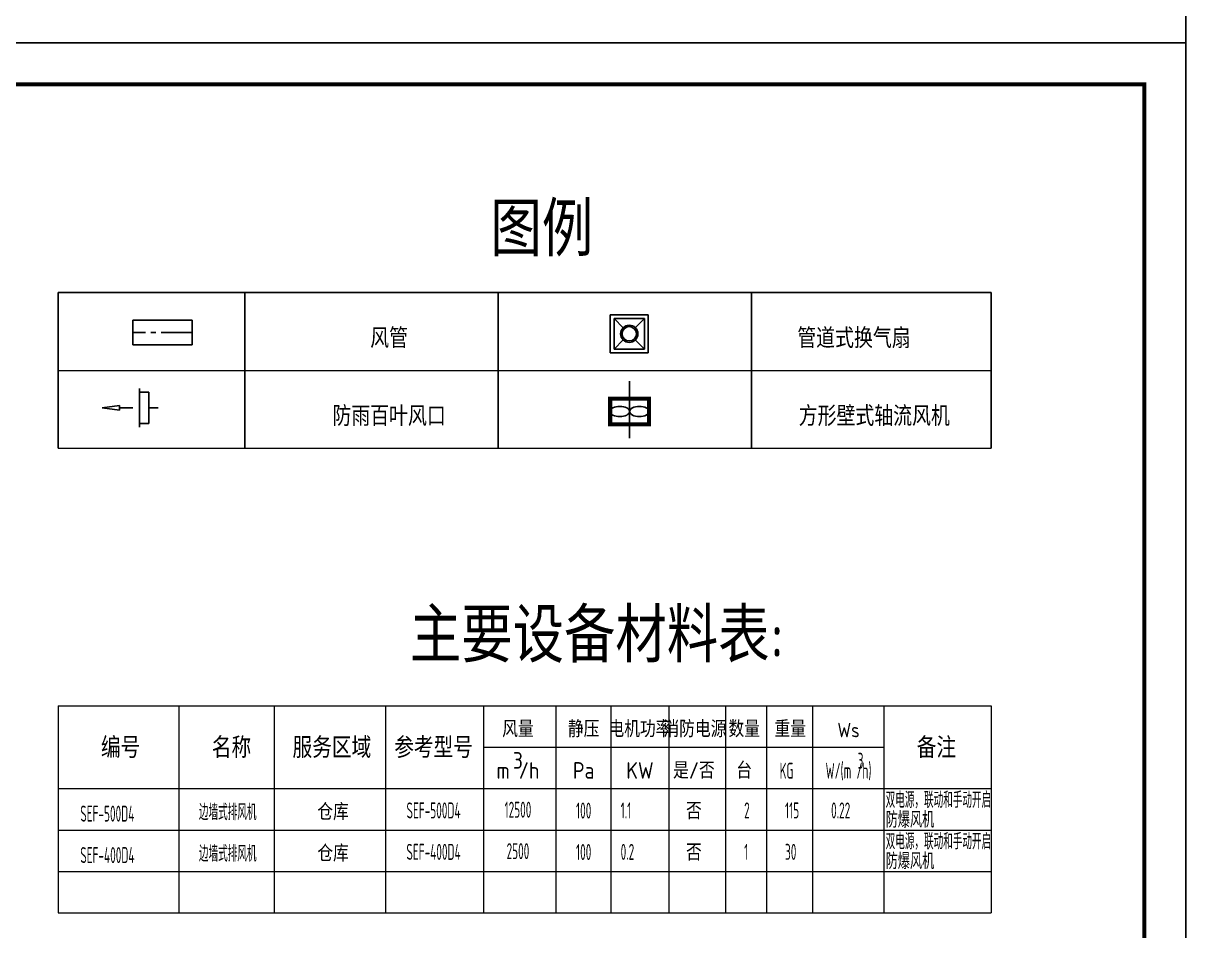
# Model space of a CAD drawing. Extents: x 4857502 to 7068445, y -422737 to 2032183.
# Drawn here: x 4888854 to 4916907, y -342754 to -320862 of the extents above; entities that cross this region are included whole.
import ezdxf
from ezdxf.enums import TextEntityAlignment as Align

# ---------------------------------------------------------------- set-up
doc = ezdxf.new("R2010")
doc.units = 0
doc.header["$LTSCALE"] = 1000
doc.header["$MEASUREMENT"] = 0
doc.linetypes.add('CENTER2', pattern=[1.125, 0.75, -0.125, 0.125, -0.125])
doc.layers.get('0').update_dxf_attribs({"linetype": 'CONTINUOUS'})
for name, color, linetype in [('DUCT-回风风口', 7, 'CONTINUOUS'), ('DUCT-送风中心线', 5, 'CENTER2'), ('DUCT-送风管', 4, 'CONTINUOUS'), ('PUB_TEXT', 7, 'CONTINUOUS'), ('TH_TITLE', 7, 'CONTINUOUS')]:
    doc.layers.add(name, color=color, linetype=linetype)
doc.styles.get("Standard").update_dxf_attribs({"font": 'SCEIE', "bigfont": 'SCEIC'})

# ---------------------------------------------------------------- blocks, each defined once
blk = doc.blocks.new('$风口$00000098')
for p, q in [((100, 250), (100, -250)), ((0, 200), (100, 200)), ((0, -200), (0, 200)), ((0, 0), (-100, 0)), ((172, 0), (315, 0)), ((315, 31), (500, 0)), ((315, 31), (315, -31)), ((315, -31), (500, 0)), ((100, -200), (0, -200))]:
    blk.add_line(p, q)

msp = doc.modelspace()

# ---------------------------------------------------------------- linework, layer by layer
at = {"color": 2}
for p, q in [((4903018.2, -328813.1), (4903018.2, -327894.7)), ((4903018.2, -327894.7), (4903936.7, -327894.7)), ((4903936.7, -328813.1), (4903936.7, -327894.7)), ((4903110.1, -328721.3), (4903110.1, -327986.5)), ((4903110.1, -327986.5), (4903844.8, -327986.5)), ((4903110.1, -327986.5), (4903844.8, -327986.5)), ((4903844.8, -328721.3), (4903844.8, -327986.5)), ((4903110.1, -328721.3), (4903844.8, -328721.3)), ((4903018.2, -328813.1), (4903936.7, -328813.1))]:
    msp.add_line(p, q, dxfattribs=at)
for p, q in [((4903110.1, -327986.5), (4903330.4, -328206.9)), ((4903624.5, -328206.9), (4903844.8, -327986.5)), ((4903936.7, -328506.9, 9177.7), (4903936.7, -328201, 9177.7)), ((4903110.1, -328721.3), (4903330.4, -328501)), ((4903624.5, -328501), (4903844.8, -328721.3))]:
    msp.add_line(p, q)
at = {"linetype": 'ByBlock'}
msp.add_line((4903485.4, -330218.4), (4903485.4, -329498.2), dxfattribs=at)
at = {"color": 2, "linetype": 'ByBlock'}
msp.add_line((4903485.4, -329498.2), (4903485.4, -330872.5), dxfattribs=at)
at = {"color": 2, "linetype": 'ByBlock', "const_width": 100}
msp.add_lwpolyline([(4903016, -329917.3), (4903956, -329917.3), (4903956, -330537.3), (4903016, -330537.3), (4903016, -329917.3)], dxfattribs=at)
at = {"extrusion": (0, 0, -1)}
for major_axis, start_param, end_param in [((0, 208), 3.1373587, 9.420544), ((-0.6, 173.3), 3.137413, 9.4205983)]:
    msp.add_ellipse((4903477.4, -328353.9), major_axis=major_axis, ratio=1, start_param=start_param, end_param=end_param, dxfattribs=at)
at = {"color": 2, "linetype": 'ByBlock'}
for centre in [(4903251, -330227.3), (4903721, -330227.3)]:
    msp.add_ellipse(centre, major_axis=(-235, 0), ratio=0.5235927, dxfattribs=at)
at = {"layer": 'DUCT-送风中心线'}
msp.add_line((4892930.6, -328320), (4891497.5, -328320), dxfattribs=at)
at = {"layer": 'DUCT-送风管'}
for p, q in [((4892930.6, -328022), (4891497.5, -328022)), ((4891497.5, -328022), (4891497.5, -328617.9)), ((4892930.6, -328617.9), (4892930.6, -328022)), ((4891497.5, -328617.9), (4892930.6, -328617.9))]:
    msp.add_line(p, q, dxfattribs=at)
at = {"layer": 'PUB_TEXT'}
for p, q in [((4889694.8, -327356.3), (4889694.8, -331115.4)), ((4889694.8, -327356.3), (4900314.2, -327356.3)), ((4894204.2, -327356.3), (4894204.2, -331115.4)), ((4900314.2, -327356.3), (4912214, -327356.3)), ((4900314.2, -327356.3), (4900314.2, -331115.4)), ((4906429.5, -327356.3), (4906429.5, -331115.4)), ((4912214, -327356.3), (4912214, -331115.4))]:
    msp.add_line(p, q, dxfattribs=at)
at = {"layer": 'PUB_TEXT', "lineweight": 0}
for p, q in [((4889694.8, -329235.8), (4900314.2, -329235.8)), ((4900314.2, -329235.8), (4912214, -329235.8)), ((4889694.8, -331115.4), (4900314.2, -331115.4)), ((4900314.2, -331115.4), (4912214, -331115.4)), ((4889694.8, -337324.8), (4912214, -337324.8)), ((4889694.8, -337324.8), (4889694.8, -342324.8)), ((4892606.4, -337324.8), (4892606.4, -342324.8)), ((4894905.6, -337324.8), (4894905.6, -342324.8)), ((4897592.2, -337324.8), (4897592.2, -342324.8)), ((4899957.8, -337324.8), (4899957.8, -342324.8)), ((4901704.9, -337324.8), (4901704.9, -342324.8)), ((4903037.1, -337324.8), (4903037.1, -342324.8)), ((4904429, -337324.8), (4904429, -342324.8)), ((4905800.6, -337324.8), (4905800.6, -342324.8)), ((4905800.6, -337324.8), (4905800.6, -342324.8)), ((4906786.8, -337324.8), (4906786.8, -342324.8)), ((4907897.8, -337324.8), (4907897.8, -342324.8)), ((4909624.7, -337324.8), (4909624.7, -342324.8)), ((4912214, -337324.8), (4912214, -342324.8)), ((4899957.8, -338324.8), (4909624.7, -338324.8)), ((4889694.8, -339324.8), (4912214, -339324.8)), ((4891214, -339324.8), (4912214, -339324.8)), ((4889694.8, -340324.8), (4912214, -340324.8)), ((4889694.8, -341324.8), (4912214, -341324.8)), ((4891214, -341324.8), (4912214, -341324.8)), ((4889694.8, -342324.8), (4912214, -342324.8))]:
    msp.add_line(p, q, dxfattribs=at)
at = {"layer": 'TH_TITLE'}
for points in [[(4857507.2, -321337.3), (4916907.2, -321337.3), (4916907.2, -279337.3), (4857507.2, -279337.3)], [(4857507.2, -363337.3), (4916907.2, -363337.3), (4916907.2, -321337.3), (4857507.2, -321337.3)]]:
    msp.add_lwpolyline(points, close=True, dxfattribs=at)
at = {"layer": 'TH_TITLE', "const_width": 100}
msp.add_lwpolyline([(4860007.2, -362337.3), (4915907.2, -362337.3), (4915907.2, -322337.3), (4860007.2, -322337.3)], close=True, dxfattribs=at)
at = {"layer": 'TH_TITLE', "const_width": 80}
msp.add_lwpolyline([(4915907.2, -362337.3), (4915907.2, -322337.3)], dxfattribs=at)

# ---------------------------------------------------------------- block references
at = {"layer": 'DUCT-回风风口', "color": 4, "xscale": 2.25, "yscale": -1.875, "zscale": 1.5, "rotation": 180}
msp.add_blockref('$风口$00000098', (4891885.1, -330139.4, 3900), dxfattribs=at)

# ---------------------------------------------------------------- texts
at = {"layer": 'PUB_TEXT', "lineweight": 0}
for s, p in [('图例', (4900127.7, -326486.6)), ('主要设备材料表:', (4898183.5, -336284.1))]:
    msp.add_text(s, height=1305.25, dxfattribs=at).set_placement(p)
for s, height, p in [('风管', 480, (4897681.8, -328698.9)), ('管道式换气扇', 480, (4908900.3, -328698.9)), ('防雨百叶风口', 480, (4897681.8, -330578.4)), ('方形壁式轴流风机', 480, (4909390.7, -330578.4)), ('风量', 400, (4900791.4, -338087.1)), ('静压', 400, (4902377.5, -338087.1)), ('电机功率', 400, (4903735.8, -338087.1)), ('消防电源', 400, (4905062.3, -338087.1)), ('数量', 400, (4906251.2, -338087.1)), ('重量', 400, (4907362.7, -338087.1)), ('Ws', 350, (4908768.7, -338087.1)), ('编号', 500, (4891202.1, -338587.1)), ('名称', 500, (4893879.8, -338587.1)), ('服务区域', 500, (4896301.7, -338587.1)), ('参考型号', 500, (4898755.3, -338587.1)), ('备注', 500, (4910890.3, -338587.1)), ('3', 400, (4900791.4, -338845.4)), ('m /h', 400, (4900791.4, -339087.1)), ('Pa', 400, (4902377.5, -339087.1)), ('KW', 400, (4903735.8, -339087.1)), ('是/否', 400, (4905038, -339087.1)), ('台', 400, (4906251.2, -339087.1)), ('仓库', 400, (4896330.6, -340087.1)), ('否', 400, (4905038, -340063.7)), ('仓库', 400, (4896330.6, -341087.1)), ('否', 400, (4905038, -341063.7))]:
    msp.add_text(s, height=height, dxfattribs=at).set_placement(p, align=Align.CENTER)
at = {"layer": 'PUB_TEXT', "width": 0.6}
for s, height, p in [('3', 385.8, (4909060.7, -338845.4)), ('KG', 385.82, (4907274, -339087.1)), ('W/(m /h)', 385.82, (4908768.7, -339087.1)), ('边墙式排风机', 385.82, (4893787.1, -340087.1)), ('SEF-500D4', 385.82, (4898755.3, -340044.7)), ('12500', 385.82, (4900791.4, -340027.6)), ('边墙式排风机', 385.82, (4893787.1, -341087.1)), ('SEF-400D4', 385.82, (4898755.3, -341044.7)), ('2500', 385.82, (4900791.4, -341027.6))]:
    msp.add_text(s, height=height, dxfattribs=at).set_placement(p, align=Align.CENTER)
at = {"layer": 'PUB_TEXT'}
for s, height, width, p in [('双电源，联动和手动开启', 385.816, 0.6, (4909665, -339791.4)), ('100', 385.82, 0.6, (4902193.4, -340048.4)), ('1.1', 385.82, 0.6, (4903269.8, -340044.7)), ('2', 385.8, 0.6, (4906251.2, -340044.7)), ('115', 385.82, 0.6, (4907237.3, -340044.7)), ('0.22', 385.82, 0.6, (4908348.4, -340044.7)), ('SEF-500D4', 385.82, 0.6, (4890229.9, -340122.2)), ('防爆风机', 385.82, 0.8, (4909665, -340268.5)), ('双电源，联动和手动开启', 385.816, 0.6, (4909665, -340791.4)), ('SEF-400D4', 385.82, 0.6, (4890229.9, -341122.2)), ('100', 385.82, 0.6, (4902193.4, -341048.4)), ('0.2', 385.82, 0.6, (4903269.8, -341044.7)), ('1', 385.8, 0.6, (4906251.2, -341044.7)), ('30', 385.82, 0.6, (4907237.3, -341044.7)), ('防爆风机', 385.82, 0.8, (4909665, -341268.5))]:
    msp.add_text(s, height=height, dxfattribs=dict(at, width=width)).set_placement(p)

doc.saveas('drawing.dxf')
